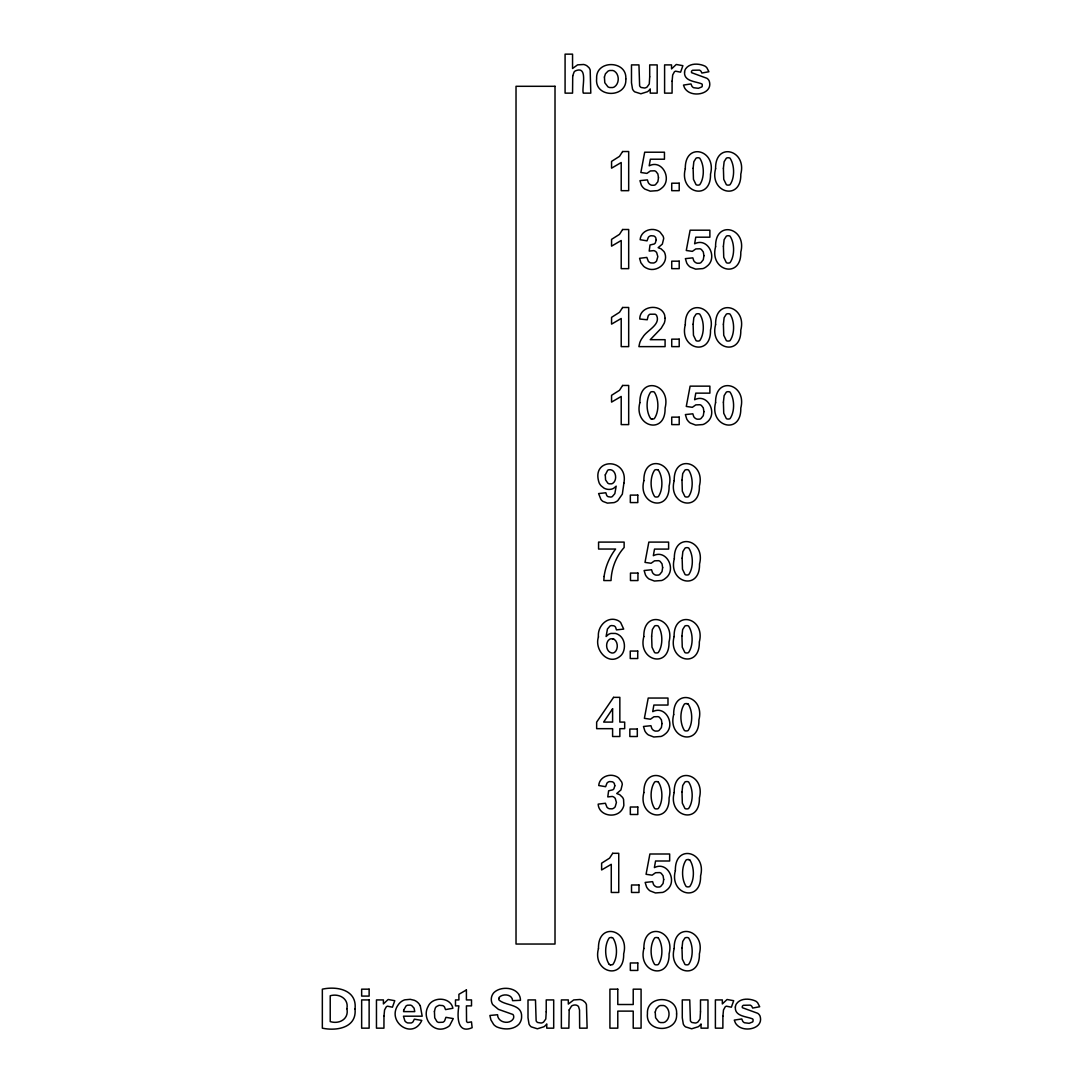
<?xml version="1.0" encoding="UTF-8"?>
<svg xmlns="http://www.w3.org/2000/svg" width="1083" height="1083" viewBox="0 0 1083 1083"><rect width="100%" height="100%" fill="white"/><g stroke="black" fill="none" stroke-linecap="round" stroke-linejoin="round"><path stroke-width="1.5" d="M651.817 419.026L653.144 419.026A3.655 3.655 0 0 0 654.349 418.593C659.168 411.689 658.951 399.086 654.349 392.141A3.601 3.601 0 0 0 653.144 391.708L651.817 391.708A3.655 3.655 0 0 0 650.612 392.141C645.806 399.031 646.01 411.662 650.626 418.593M610.419 964.845L611.733 964.845A3.655 3.655 0 0 0 612.937 964.425C617.757 957.521 617.54 944.918 612.937 937.973A3.655 3.655 0 0 0 611.624 937.54M686.96 703.612L685.634 703.612A3.655 3.655 0 0 0 684.429 704.045C679.623 710.935 679.826 723.566 684.442 730.497A3.655 3.655 0 0 0 685.756 730.93L686.96 730.917A3.655 3.655 0 0 0 688.165 730.497C692.985 723.593 692.768 710.99 688.165 704.045M688.639 859.564L687.312 859.564A3.655 3.655 0 0 0 686.108 859.997C681.302 866.887 681.505 879.518 686.108 886.449A3.655 3.655 0 0 0 687.434 886.882L688.639 886.869A3.655 3.655 0 0 0 689.844 886.449C694.663 879.545 694.447 866.942 689.844 859.997M611.733 937.54L610.419 937.54A3.655 3.655 0 0 0 609.201 937.973C604.395 944.863 604.598 957.494 609.215 964.425M612.951 638.835L610.839 638.821A4.467 4.467 0 0 0 609.445 639.376C604.91 642.53 605.966 651.817 611.719 652.968A4.779 4.779 0 0 0 613.249 652.9A4.17 4.17 0 0 0 614.575 652.372C618.298 649.448 618.122 642.273 614.386 639.417M658.356 470.117C662.958 477.061 663.175 489.665 658.369 496.569A3.655 3.655 0 0 1 657.151 497.002L655.838 497.002A3.642 3.642 0 0 1 654.633 496.569C650.017 489.638 649.827 477.007 654.633 470.117A3.655 3.655 0 0 1 655.838 469.684L657.151 469.684A3.655 3.655 0 0 1 658.274 470.117M658.356 782.021C662.958 788.965 663.175 801.569 658.369 808.473A3.655 3.655 0 0 1 657.151 808.893L655.838 808.906A3.642 3.642 0 0 1 654.633 808.473C650.017 801.542 649.827 788.911 654.633 782.021A3.655 3.655 0 0 1 655.838 781.588L657.151 781.588A3.655 3.655 0 0 1 658.274 782.021M658.356 937.973C662.958 944.918 663.175 957.521 658.369 964.425A3.655 3.655 0 0 1 657.151 964.845L655.838 964.845A3.642 3.642 0 0 1 654.633 964.425C650.017 957.494 649.827 944.863 654.633 937.973A3.655 3.655 0 0 1 655.838 937.54L657.151 937.54A3.655 3.655 0 0 1 658.274 937.973M420.285 1005.796L422.18 1016.192L403.458 1016.192L404.866 1020.876A6.146 6.146 0 0 0 406.179 1022.176A5.442 5.442 0 0 0 407.763 1022.948L411.188 1022.975A4.197 4.197 0 0 0 412.217 1022.474A3.994 3.994 0 0 0 413.097 1021.702L414.342 1019.171L421.788 1020.416C412.528 1040.736 385.602 1021.147 398.612 1004.293A12.915 12.915 0 0 1 401.427 1001.518A11.575 11.575 0 0 1 404.812 999.839L410.281 999.338L414.396 1000.313A11.52 11.52 0 0 1 420.231 1005.741M651.939 419.026A3.655 3.655 0 0 1 650.734 418.593M612.707 638.821A4.467 4.467 0 0 1 614.129 639.403M686.852 703.612A3.655 3.655 0 0 1 688.071 704.045M688.531 859.564A3.655 3.655 0 0 1 689.749 859.997M610.528 964.858A3.655 3.655 0 0 1 609.323 964.425M383.978 1016.138L383.937 1028.16L376.464 1028.16L376.464 999.92L383.409 999.92L383.409 1003.927L388.134 999.501L394.767 1000.692L392.452 1007.204L387.484 1006.188A3.858 3.858 0 0 0 386.279 1006.838L384.56 1009.965L383.978 1016.138M672.11 81.117L672.069 93.138L664.596 93.138L664.596 64.899L671.541 64.899L671.541 68.906L676.266 64.479L682.886 65.67L680.584 72.182L675.616 71.18A3.858 3.858 0 0 0 674.411 71.816L672.692 74.944L672.11 81.117M722.903 1016.138L722.862 1028.16L715.389 1028.16L715.389 999.92L722.334 999.92L722.334 1003.927L727.059 999.501L733.692 1000.692L731.377 1007.204L726.409 1006.188A3.858 3.858 0 0 0 725.204 1006.838L723.485 1009.965L722.903 1016.138M651.641 636.127L651.98 647.187L654.565 652.521A3.642 3.642 0 0 0 655.77 652.954L657.083 652.941A3.655 3.655 0 0 0 658.302 652.521C663.107 645.617 662.891 633.014 658.288 626.069A3.601 3.601 0 0 0 657.083 625.636L655.77 625.636A3.655 3.655 0 0 0 654.552 626.069L652.359 629.548L651.641 636.127M681.992 480.175L682.331 491.235L684.93 496.569A3.642 3.642 0 0 0 686.135 497.002L687.448 496.989A3.655 3.655 0 0 0 688.653 496.569C693.472 489.665 693.255 477.061 688.653 470.117A3.601 3.601 0 0 0 687.448 469.684L686.135 469.684A3.655 3.655 0 0 0 684.916 470.117L682.723 473.596L681.992 480.175M682.141 558.151L682.48 569.211L685.065 574.545A3.642 3.642 0 0 0 686.27 574.978L687.583 574.965A3.655 3.655 0 0 0 688.802 574.545C693.607 567.641 693.391 555.038 688.788 548.093A3.655 3.655 0 0 0 687.475 547.66L686.27 547.66A3.655 3.655 0 0 0 685.052 548.093L682.859 551.572L682.141 558.151M681.924 636.127L682.263 647.187L684.862 652.521A3.642 3.642 0 0 0 686.053 652.954L687.38 652.941A3.655 3.655 0 0 0 688.585 652.521C693.404 645.617 693.188 633.014 688.585 626.069A3.601 3.601 0 0 0 687.38 625.636L686.053 625.636A3.655 3.655 0 0 0 684.849 626.069L682.656 629.548L681.924 636.127M681.992 792.079L682.331 803.139L684.93 808.473A3.642 3.642 0 0 0 686.135 808.906L687.448 808.893A3.655 3.655 0 0 0 688.653 808.473C693.472 801.569 693.255 788.965 688.653 782.021A3.601 3.601 0 0 0 687.448 781.588L686.135 781.588A3.655 3.655 0 0 0 684.916 782.021L682.723 785.5L681.992 792.079M693.12 168.271L693.458 179.331L696.044 184.665A3.642 3.642 0 0 0 697.249 185.098L698.562 185.098A3.655 3.655 0 0 0 699.78 184.665C704.586 177.761 704.37 165.157 699.767 158.213A3.601 3.601 0 0 0 698.562 157.78L697.249 157.78A3.655 3.655 0 0 0 696.031 158.213L693.837 161.692L693.12 168.271M681.992 948.031L682.331 959.078L684.93 964.425A3.642 3.642 0 0 0 686.135 964.845L687.448 964.845A3.655 3.655 0 0 0 688.653 964.425C693.472 957.521 693.255 944.918 688.653 937.973A3.601 3.601 0 0 0 687.448 937.54L686.135 937.54A3.655 3.655 0 0 0 684.916 937.973L682.723 941.452L681.992 948.031M693.12 324.223L693.458 335.283L696.044 340.617A3.642 3.642 0 0 0 697.249 341.05L698.562 341.05A3.655 3.655 0 0 0 699.78 340.617C704.586 333.713 704.37 321.109 699.767 314.165A3.601 3.601 0 0 0 698.562 313.732L697.249 313.732A3.655 3.655 0 0 0 696.031 314.165L693.837 317.644L693.12 324.223M723.403 168.271L723.742 179.331L726.341 184.665A3.642 3.642 0 0 0 727.532 185.098L728.859 185.098A3.655 3.655 0 0 0 730.064 184.665C734.883 177.761 734.667 165.157 730.064 158.213A3.601 3.601 0 0 0 728.859 157.78L727.532 157.78A3.655 3.655 0 0 0 726.327 158.213L724.134 161.692L723.403 168.271M723.403 246.247L723.742 257.307L726.341 262.641A3.642 3.642 0 0 0 727.532 263.074L728.859 263.074A3.655 3.655 0 0 0 730.064 262.641C734.883 255.737 734.667 243.133 730.064 236.189A3.601 3.601 0 0 0 728.859 235.756L727.532 235.756A3.655 3.655 0 0 0 726.327 236.189L724.134 239.668L723.403 246.247M723.403 324.223L723.742 335.283L726.341 340.617A3.642 3.642 0 0 0 727.532 341.05L728.859 341.05A3.655 3.655 0 0 0 730.064 340.617C734.883 333.713 734.667 321.109 730.064 314.165A3.601 3.601 0 0 0 728.859 313.732L727.532 313.732A3.655 3.655 0 0 0 726.327 314.165L724.134 317.644L723.403 324.223M723.403 402.199L723.742 413.259L726.341 418.593A3.642 3.642 0 0 0 727.532 419.026L728.859 419.026A3.655 3.655 0 0 0 730.064 418.593C734.883 411.689 734.667 399.086 730.064 392.141A3.601 3.601 0 0 0 728.859 391.708L727.532 391.708A3.655 3.655 0 0 0 726.327 392.141L724.134 395.62L723.403 402.199M598.479 948.478C591.968 972.805 624.363 981.225 623.673 953.879C630.008 929.485 597.87 921.213 598.479 948.478M639.877 402.646C633.379 426.973 665.774 435.393 665.084 408.047C671.419 383.653 639.281 375.381 639.877 402.646M643.898 480.622C637.4 504.949 669.795 513.369 669.091 486.023C675.44 461.629 643.302 453.357 643.898 480.622M643.83 636.574C637.332 660.901 669.727 669.321 669.023 641.975C675.372 617.581 643.234 609.309 643.83 636.574M643.898 792.526C637.4 816.853 669.795 825.273 669.091 797.927C675.44 773.533 643.302 765.261 643.898 792.526M643.898 948.478C637.4 972.805 669.795 981.225 669.091 953.879C675.44 929.485 643.302 921.213 643.898 948.478M674.195 480.622C667.683 504.949 700.078 513.369 699.388 486.023C705.723 461.629 673.585 453.357 674.195 480.622M674.33 558.598C667.832 582.925 700.227 591.345 699.523 563.999C705.872 539.605 673.734 531.333 674.33 558.598M674.113 636.574C667.615 660.901 700.011 669.321 699.32 641.975C705.656 617.581 673.518 609.309 674.113 636.574M685.309 168.718C678.811 193.045 711.206 201.465 710.502 174.119C716.851 149.725 684.713 141.453 685.309 168.718M673.694 714.55C667.196 738.877 699.591 747.297 698.901 719.951C705.236 695.557 673.098 687.285 673.694 714.55M674.195 792.526C667.683 816.853 700.078 825.273 699.388 797.927C705.723 773.533 673.585 765.261 674.195 792.526M685.309 324.67C678.811 348.997 711.206 357.417 710.502 330.071C716.851 305.677 684.713 297.405 685.309 324.67M675.372 870.502C668.874 894.829 701.27 903.249 700.579 875.903C706.915 851.509 674.777 843.237 675.372 870.502M674.195 948.478C667.683 972.805 700.078 981.225 699.388 953.879C705.723 929.485 673.585 921.213 674.195 948.478M715.592 168.718C709.094 193.045 741.489 201.465 740.799 174.119C747.135 149.725 714.997 141.453 715.592 168.718M715.592 246.694C709.094 271.021 741.489 279.441 740.799 252.095C747.135 227.701 714.997 219.429 715.592 246.694M715.592 324.67C709.094 348.997 741.489 357.417 740.799 330.071C747.135 305.677 714.997 297.405 715.592 324.67M715.592 402.646C709.094 426.973 741.489 435.393 740.799 408.047C747.135 383.653 714.997 375.381 715.592 402.646M598.439 636.98C593.971 650.22 609.066 666.803 620.897 655.581A11.71 11.71 0 0 0 623.036 652.535C625.839 646.497 624.485 638.077 618.379 634.611A10.153 10.153 0 0 0 615.306 633.433L611.056 633.42A8.326 8.326 0 0 0 608.389 634.503L606.114 636.506L607.428 629.006L609.986 626.055A4.508 4.508 0 0 1 611.597 625.568L613.79 625.798A3.696 3.696 0 0 1 615.076 626.597A3.56 3.56 0 0 1 615.577 627.192L616.457 629.886L623.686 629.088L620.667 622.535A9.828 9.828 0 0 0 617.581 620.356C607.062 615.713 597.166 626.651 598.439 636.98M623.889 483.113L622.346 494.146L617.797 500.603A12.238 12.238 0 0 1 614.034 502.607L607.428 503.121L602.947 501.415A9.03 9.03 0 0 1 600.93 499.466L598.601 493.564L605.83 492.765L606.71 495.432A3.601 3.601 0 0 0 608.159 496.691L610.731 497.07A4.373 4.373 0 0 0 612.315 496.569L614.846 493.631L616.173 486.145L613.871 488.135A8.542 8.542 0 0 1 611.164 489.218L610.162 489.367A10.979 10.979 0 0 1 606.913 489.191A10.058 10.058 0 0 1 603.867 488.027L601.187 485.861A11.669 11.669 0 0 1 599.156 482.896C590.357 457.364 628.749 457.446 623.889 483.113M546.225 1011.833L545.791 1018.995L543.585 1022.054A5.794 5.794 0 0 1 541.094 1023.042L537.669 1022.501A3.926 3.926 0 0 1 536.139 1020.836L535.476 999.92L528.003 999.92L528.003 1017.79L529.018 1024.031A7.256 7.256 0 0 0 531.239 1026.86L537.385 1028.796L543.896 1026.779A10.749 10.749 0 0 0 546.753 1023.936L546.753 1028.16L553.697 1028.16L553.697 999.92L546.225 999.92L546.225 1011.833M649.705 76.812L649.272 83.973L647.065 87.033A5.794 5.794 0 0 1 644.575 88.021L641.15 87.479A3.926 3.926 0 0 1 639.62 85.814L638.956 64.899L631.484 64.899L631.484 82.768L632.499 89.009A7.256 7.256 0 0 0 634.719 91.838L640.865 93.774L647.377 91.757A10.749 10.749 0 0 0 650.233 88.914L650.233 93.138L657.178 93.138L657.178 64.899L649.705 64.899L649.705 76.812M700.498 1011.833L700.065 1018.995L697.858 1022.054A5.794 5.794 0 0 1 695.367 1023.042L691.956 1022.501A3.926 3.926 0 0 1 690.413 1020.836L689.749 999.92L682.276 999.92L682.276 1017.79L683.292 1024.031A7.256 7.256 0 0 0 685.512 1026.86L691.671 1028.796L698.169 1026.779A10.749 10.749 0 0 0 701.026 1023.936L701.026 1028.16L707.971 1028.16L707.971 999.92L700.498 999.92L700.498 1011.833M355.034 1009.031C356.889 1027.848 336.623 1031.233 322.341 1028.16L322.341 989.172C337.206 985.909 357.228 989.943 355.034 1009.031M625.798 78.937C627.355 98.201 594.445 98.323 596.638 78.612C595.542 59.592 627.274 60.161 625.798 78.937M676.591 1013.959C678.148 1033.223 645.238 1033.344 647.444 1013.634C646.334 994.6 678.066 995.182 676.591 1013.959M614.819 785.784L613.926 788.749A4.711 4.711 0 0 1 612.802 789.818L608.605 790.82L607.78 796.912L612.261 796.452A4.643 4.643 0 0 1 613.668 796.993L614.102 797.278A5.577 5.577 0 0 1 615.252 798.428L616.417 802.462L615.212 806.74A5.835 5.835 0 0 1 613.993 807.972L613.547 808.27A4.846 4.846 0 0 1 612.057 808.839L609.418 808.744A4.914 4.914 0 0 1 608.064 808.135A5.429 5.429 0 0 1 606.913 807.106L605.411 803.261L598.168 804.141C598.818 816.365 617.351 819.073 622.617 808.608A11.304 11.304 0 0 0 623.849 805.251L623.578 799.511A8.786 8.786 0 0 0 622.535 797.386L619.72 794.692L616.714 793.528L620.925 789.954L622.278 784.444A8.637 8.637 0 0 0 621.642 781.912L618.718 778.027A10.668 10.668 0 0 0 615.713 776.213C608.714 773.303 599.305 777.364 598.737 785.527L605.627 786.691L606.954 783.158A4.86 4.86 0 0 1 607.983 782.224A4.386 4.386 0 0 1 609.621 781.56L612.288 781.777A3.831 3.831 0 0 1 613.926 782.955A3.763 3.763 0 0 1 614.359 783.645L614.819 785.784M656.23 239.952L655.337 242.917A4.711 4.711 0 0 1 654.213 244L650.003 244.988L649.191 251.08L653.658 250.62A4.643 4.643 0 0 1 655.08 251.161L655.513 251.446A5.577 5.577 0 0 1 656.664 252.596L657.828 256.63L656.609 260.908A5.835 5.835 0 0 1 655.405 262.14L654.958 262.438A4.846 4.846 0 0 1 653.455 263.007L650.829 262.912A4.914 4.914 0 0 1 649.475 262.303A5.429 5.429 0 0 1 648.324 261.274L646.822 257.429L639.579 258.309L640.879 262.763L643.627 266.269A11.791 11.791 0 0 0 646.497 268.124C655.648 272.984 668.455 264.049 664.989 253.679A8.786 8.786 0 0 0 663.947 251.554L661.131 248.86L658.126 247.696L662.322 244.122L663.689 238.612A8.637 8.637 0 0 0 663.053 236.08L660.129 232.195A10.668 10.668 0 0 0 657.124 230.381C650.125 227.471 640.716 231.532 640.148 239.695L647.025 240.859L648.351 237.326A4.86 4.86 0 0 1 649.394 236.392A4.386 4.386 0 0 1 651.032 235.728L653.699 235.945A3.831 3.831 0 0 1 655.337 237.123A3.763 3.763 0 0 1 655.77 237.813L656.23 239.952M665.084 318.334L665.03 319.634A13.334 13.334 0 0 1 664.15 323.343L661.158 328.339L650.247 339.683L665.084 339.683L665.084 346.628L638.889 346.628L639.742 342.797A18.817 18.817 0 0 1 642.774 337.26C646.524 330.396 661.09 324.927 656.555 315.37A4.21 4.21 0 0 0 655.093 314.205L649.99 314.232A4.44 4.44 0 0 0 649.177 314.76A4.129 4.129 0 0 0 648.189 315.911L647.214 319.769L639.769 319.025C639.606 308.452 653.306 304.282 660.928 309.86A11.033 11.033 0 0 1 663.229 312.242A9.815 9.815 0 0 1 664.624 315.072L665.084 318.334M346.898 1008.693C349.159 1019.022 339.277 1024.437 330.22 1021.594L330.22 995.764C339.06 993.192 348.97 998.594 346.898 1008.693M434.418 1011.427L434.73 1017.817L436.909 1021.54A5.253 5.253 0 0 0 438.561 1022.42L442.893 1022.23A4.522 4.522 0 0 0 443.664 1021.783A4.142 4.142 0 0 0 444.639 1020.782L445.925 1017.33L453.276 1018.589L449.662 1025.533A10.41 10.41 0 0 1 447.13 1027.347C434.026 1034.563 421.328 1018.67 428.069 1006.527C432.361 996.279 450.609 996.753 452.897 1008.259L445.533 1009.6L444.45 1006.892A4.224 4.224 0 0 0 443.84 1006.269A4.386 4.386 0 0 0 442.744 1005.593L439.102 1005.281L436.408 1006.635A5.158 5.158 0 0 0 435.244 1008.205L434.418 1011.427M605.275 474.896L605.573 479.904L607.901 483.248A4.454 4.454 0 0 0 609.336 483.83L611.448 483.83A4.4 4.4 0 0 0 612.829 483.275C617.851 479.931 615.848 468.804 609.012 469.738A4.115 4.115 0 0 0 607.685 470.266L605.275 474.896M684.564 72.033C683.739 81.482 695.719 81.32 701.825 83.905A1.868 1.868 0 0 1 702.285 84.718L702.217 86.18A2.261 2.261 0 0 1 701.811 86.911L698.373 88.305L693.729 87.737A4.535 4.535 0 0 1 692.565 86.951A4.752 4.752 0 0 1 691.956 86.247L690.981 83.933L683.481 85.083L684.578 87.858A10.492 10.492 0 0 0 686.338 90.16C693.486 97.741 713.21 93.72 709.27 81.144A6.281 6.281 0 0 0 708.065 79.276A6.457 6.457 0 0 0 706.874 78.274L691.644 72.71A1.489 1.489 0 0 1 691.468 72.168A1.8 1.8 0 0 1 691.509 71.519A1.652 1.652 0 0 1 691.793 70.936L691.929 70.761A2.328 2.328 0 0 1 692.646 70.26L699.442 70.124A3.939 3.939 0 0 1 700.444 70.733A4.102 4.102 0 0 1 701.202 71.573L701.852 73.035L708.905 71.735L706.888 67.809A8.908 8.908 0 0 0 705.019 66.144C699.117 63.342 689.83 62.828 685.647 68.798A7.473 7.473 0 0 0 684.7 71.167L684.564 72.033M735.357 1007.041C734.531 1016.504 746.512 1016.328 752.617 1018.927A1.868 1.868 0 0 1 753.078 1019.739L753.01 1021.201A2.261 2.261 0 0 1 752.604 1021.932L749.165 1023.327L744.522 1022.758A4.522 4.522 0 0 1 743.358 1021.973A4.752 4.752 0 0 1 742.748 1021.269L741.774 1018.954L734.274 1020.105L735.384 1022.88A10.492 10.492 0 0 0 737.144 1025.181C744.278 1032.762 764.002 1028.742 760.063 1016.152A6.281 6.281 0 0 0 758.858 1014.297A6.457 6.457 0 0 0 757.667 1013.282L742.437 1007.731A1.489 1.489 0 0 1 742.261 1007.19A1.8 1.8 0 0 1 742.302 1006.54A1.652 1.652 0 0 1 742.586 1005.958L742.735 1005.782A2.328 2.328 0 0 1 743.452 1005.281L750.235 1005.146A3.939 3.939 0 0 1 751.954 1006.554L752.644 1008.056L759.697 1006.743L757.68 1002.831A8.908 8.908 0 0 0 755.812 1001.166C749.91 998.364 740.623 997.849 736.44 1003.819A7.473 7.473 0 0 0 735.492 1006.188L735.357 1007.041M498.843 998.485L498.843 999.189A2.802 2.802 0 0 0 499.128 1000.137C506.032 1006.093 522.25 1003.819 521.6 1016.802A11.331 11.331 0 0 1 521.126 1020.051A11.94 11.94 0 0 1 518.703 1024.45C513.098 1030.001 503.676 1029.825 496.826 1026.928A11.872 11.872 0 0 1 493.686 1024.532L490.924 1019.942L489.895 1015.475L497.557 1014.73C497.666 1022.528 509.389 1025.005 513.234 1018.846A4.332 4.332 0 0 0 513.599 1017.871A4.494 4.494 0 0 0 513.667 1016.165L513.613 1015.854A3.398 3.398 0 0 0 512.909 1014.473L498.397 1009.342L492.711 1004.618A9.693 9.693 0 0 1 491.533 1001.613A10.776 10.776 0 0 1 491.303 999.379A9.869 9.869 0 0 1 491.723 996.495A10.492 10.492 0 0 1 493.929 992.597C501.7 985.043 520.341 987.439 520.476 1000.313L512.611 1000.665C512.273 994.208 503.067 993.368 499.317 997.199A2.694 2.694 0 0 0 498.911 998.133L498.843 998.485M572.717 75.864L572.555 93.138L565.082 93.138L565.082 54.15L572.555 54.15L572.555 68.486L577.618 64.845L583.642 64.493A10.113 10.113 0 0 1 586.824 65.725L588.976 67.66A8.826 8.826 0 0 1 590.181 70.07L590.79 93.138L583.317 93.138C581.354 88.698 588.746 65.102 575.371 70.882A4.833 4.833 0 0 0 574.098 72.006L572.717 75.864M658.491 177.72L657.855 181.754L655.553 184.611A4.765 4.765 0 0 1 654.037 185.234L651.912 185.261A4.928 4.928 0 0 1 650.531 184.787L650.111 184.53A5.984 5.984 0 0 1 648.92 183.501A5.645 5.645 0 0 1 648.284 182.634L647.404 179.886L639.958 180.658L641.312 185.044A11.223 11.223 0 0 0 643.221 187.684A11.561 11.561 0 0 0 644.913 189.119L650.247 191.163L657.476 190.622A11.683 11.683 0 0 0 661.293 188.442C672.841 180.225 662.62 158.849 649.191 165.834L650.355 159.215L664.448 159.215L664.448 152.216L644.696 152.216L640.865 172.508L646.93 173.388L650.369 170.952L654.498 170.803A5.09 5.09 0 0 1 656.014 171.561L657.868 173.943L658.491 177.72M662.647 567.6L662.011 571.634L659.709 574.491A4.765 4.765 0 0 1 658.193 575.114L656.068 575.141A4.928 4.928 0 0 1 654.687 574.667L654.254 574.41A5.97 5.97 0 0 1 653.076 573.381A5.645 5.645 0 0 1 652.44 572.501L651.56 569.753L644.114 570.524L645.454 574.924A11.223 11.223 0 0 0 647.377 577.564A11.561 11.561 0 0 0 649.055 578.999L654.403 581.043L661.632 580.502A11.683 11.683 0 0 0 665.449 578.322C676.997 570.105 666.776 548.729 653.333 555.714L654.511 549.095L668.604 549.095L668.604 542.096L648.839 542.096L645.008 562.388L651.073 563.268L654.525 560.832L658.654 560.683A5.09 5.09 0 0 1 660.17 561.441L662.024 563.823L662.647 567.6M662.011 723.552L661.388 727.586L659.073 730.443A4.765 4.765 0 0 1 657.557 731.066L655.445 731.093A4.928 4.928 0 0 1 654.064 730.619L653.631 730.362A5.984 5.984 0 0 1 652.44 729.333A5.645 5.645 0 0 1 651.817 728.453L650.924 725.705L643.478 726.476L644.832 730.876A11.223 11.223 0 0 0 646.741 733.516A11.561 11.561 0 0 0 648.433 734.951L653.78 736.995L661.009 736.454A11.683 11.683 0 0 0 664.827 734.274C676.361 726.057 666.153 704.681 652.711 711.666L653.875 705.047L667.981 705.047L667.981 698.048L648.216 698.048L644.385 718.34L650.45 719.22L653.902 716.77L658.017 716.635A5.09 5.09 0 0 1 659.547 717.379L661.388 719.775L662.011 723.552M663.689 879.504L663.067 883.538L660.752 886.395A4.765 4.765 0 0 1 659.236 887.018L657.11 887.045A4.928 4.928 0 0 1 655.743 886.571L655.31 886.314A5.984 5.984 0 0 1 654.118 885.285A5.645 5.645 0 0 1 653.496 884.405L652.602 881.657L645.157 882.428L646.51 886.828A11.223 11.223 0 0 0 648.419 889.468A11.561 11.561 0 0 0 650.111 890.903L655.459 892.947L662.688 892.406A11.683 11.683 0 0 0 666.505 890.226C678.039 882.009 667.832 860.633 654.389 867.618L655.553 860.999L669.66 860.999L669.66 854L649.895 854L646.064 874.292L652.128 875.172L655.581 872.722L659.696 872.587A5.09 5.09 0 0 1 661.226 873.331L663.067 875.727L663.689 879.504M703.923 255.696L703.287 259.73L700.972 262.587A4.765 4.765 0 0 1 699.456 263.21L697.344 263.237A4.928 4.928 0 0 1 695.963 262.763L695.53 262.506A5.97 5.97 0 0 1 694.338 261.477A5.645 5.645 0 0 1 693.716 260.61L692.822 257.862L685.377 258.634L686.73 263.02A11.223 11.223 0 0 0 688.639 265.66A11.561 11.561 0 0 0 690.331 267.095L695.679 269.139L702.908 268.598A11.683 11.683 0 0 0 706.725 266.418C718.259 258.201 708.052 236.825 694.609 243.81L695.773 237.191L709.879 237.191L709.879 230.192L690.115 230.192L686.284 250.484L692.348 251.364L695.8 248.928L699.916 248.779A5.09 5.09 0 0 1 701.446 249.537L703.287 251.919L703.923 255.696M703.923 411.648L703.287 415.682L700.972 418.539A4.765 4.765 0 0 1 699.456 419.162L697.344 419.189A4.928 4.928 0 0 1 695.963 418.715L695.53 418.458A5.97 5.97 0 0 1 694.338 417.429A5.645 5.645 0 0 1 693.716 416.549L692.822 413.814L685.377 414.572L686.73 418.972A11.223 11.223 0 0 0 688.639 421.612A11.561 11.561 0 0 0 690.331 423.047L695.679 425.091L702.908 424.55A11.683 11.683 0 0 0 706.725 422.37C718.259 414.153 708.052 392.777 694.609 399.762L695.773 393.143L709.879 393.143L709.879 386.144L690.115 386.144L686.284 406.436L692.348 407.316L695.8 404.88L699.916 404.731A5.09 5.09 0 0 1 701.446 405.489L703.287 407.871L703.923 411.648M569.171 1009.938L568.859 1028.16L561.373 1028.16L561.373 999.92L568.318 999.92L568.318 1004.063L573.692 999.947L580.001 999.501A10.464 10.464 0 0 1 583.114 1000.638L585.253 1002.438A8.123 8.123 0 0 1 586.458 1004.726L587.121 1028.16L579.649 1028.16L579.527 1009.979L578.539 1006.635A3.994 3.994 0 0 0 576.427 1005.186L575.75 1005.038A6.281 6.281 0 0 0 574.071 1005.065A5.902 5.902 0 0 0 571.54 1006.053L569.171 1009.938M403.675 1010.168L403.593 1011.617L414.762 1011.617L414.072 1008.165L411.797 1005.66A4.955 4.955 0 0 0 410.308 1005.105L407.492 1005.241A4.982 4.982 0 0 0 406.017 1005.999L403.675 1010.168M604.422 77.042L604.801 82.728L607.929 86.816A6.078 6.078 0 0 0 609.81 87.547L612.626 87.547A6.038 6.038 0 0 0 614.508 86.816C619.476 83.499 619.49 74.537 614.508 71.221A6.038 6.038 0 0 0 612.626 70.49L609.81 70.49A6.078 6.078 0 0 0 607.929 71.221L605.424 73.82L604.422 77.042M655.229 1012.064L655.594 1017.749L658.721 1021.838A6.078 6.078 0 0 0 660.616 1022.569L663.419 1022.569A6.038 6.038 0 0 0 665.3 1021.838C670.282 1018.521 670.296 1009.546 665.3 1006.242A6.038 6.038 0 0 0 663.419 1005.511L660.603 1005.511A6.078 6.078 0 0 0 658.721 1006.242L656.217 1008.842L655.229 1012.064M604.097 576.494L603.813 580.556L611.029 580.556C611.462 568.507 616.024 556.5 624.133 547.524L624.133 542.096L598.574 542.096L598.574 549.04L615.577 549.04C609.526 557.041 605.424 566.531 604.097 576.494M622.617 151.525L619.49 156.372L611.557 161.394L611.557 168.176L621.209 162.518L621.209 190.676L628.682 190.676L628.682 151.525L622.617 151.525M622.617 229.501L619.49 234.348L611.557 239.37L611.557 246.152L621.209 240.494L621.209 268.652L628.682 268.652L628.682 229.501L622.617 229.501M622.617 307.477L619.49 312.324L611.557 317.346L611.557 324.128L621.209 318.47L621.209 346.628L628.682 346.628L628.682 307.477L622.617 307.477M622.617 385.453L619.49 390.3L611.557 395.322L611.557 402.104L621.209 396.446L621.209 424.604L628.682 424.604L628.682 385.453L622.617 385.453M612.68 853.309L609.567 858.156L601.62 863.178L601.62 869.96L611.272 864.302L611.272 892.46L618.745 892.46L618.745 853.309L612.68 853.309M612.599 708.769L603.637 722.09L612.599 722.09L612.599 708.769M613.56 697.357L596.652 722.117L596.652 728.669L612.599 728.669L612.599 736.508L619.842 736.508L619.842 728.669L624.674 728.669L624.674 722.09L619.842 722.09L619.842 697.357L613.56 697.357M466.407 989.943L458.908 994.302L458.908 999.92L455.483 999.92L455.483 1005.877L458.908 1005.877C457.134 1015.705 456.864 1034.509 472.134 1027.686L471.484 1021.878L467.802 1022.501A1.922 1.922 0 0 1 466.99 1022.027A1.597 1.597 0 0 1 466.556 1021.283L466.407 1005.877L471.511 1005.877L471.511 999.92L466.407 999.92L466.407 989.943M555.01 86.302L516.022 86.302L516.022 944.038L555.01 944.038L555.01 86.302M679.203 183.203L671.731 183.203L671.731 190.676L679.203 190.676L679.203 183.203M679.203 261.179L671.731 261.179L671.731 268.652L679.203 268.652L679.203 261.179M679.203 339.155L671.731 339.155L671.731 346.628L679.203 346.628L679.203 339.155M679.203 417.131L671.731 417.131L671.731 424.604L679.203 424.604L679.203 417.131M637.806 495.107L630.333 495.107L630.333 502.58L637.806 502.58L637.806 495.107M637.941 573.083L630.468 573.083L630.468 580.556L637.941 580.556L637.941 573.083M637.725 651.059L630.252 651.059L630.252 658.532L637.725 658.532L637.725 651.059M637.305 729.035L629.832 729.035L629.832 736.508L637.305 736.508L637.305 729.035M637.806 807.011L630.333 807.011L630.333 814.484L637.806 814.484L637.806 807.011M638.984 884.987L631.511 884.987L631.511 892.46L638.984 892.46L638.984 884.987M637.806 962.963L630.333 962.963L630.333 970.436L637.806 970.436L637.806 962.963M369.127 989.172L361.654 989.172L361.654 996.089L369.127 996.089L369.127 989.172M617.784 989.172L609.919 989.172L609.919 1028.16L617.784 1028.16L617.784 1011.116L633.217 1011.116L633.217 1028.16L641.082 1028.16L641.082 989.172L633.217 989.172L633.217 1004.51L617.784 1004.51L617.784 989.172M369.127 999.92L361.654 999.92L361.654 1028.16L369.127 1028.16L369.127 999.92"/></g></svg>
